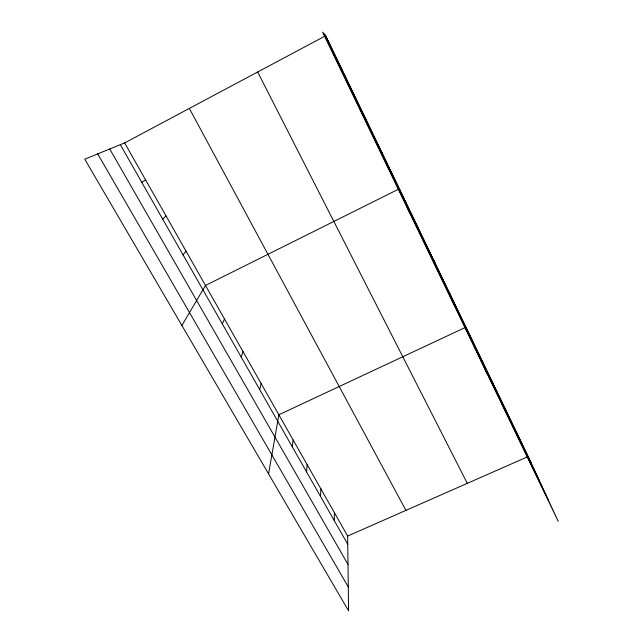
<?xml version="1.0" encoding="UTF-8"?>
<svg xmlns="http://www.w3.org/2000/svg" width="643" height="643" viewBox="0 0 643 643"><rect width="100%" height="100%" fill="white"/><g stroke="black" fill="none" stroke-linecap="round" stroke-linejoin="round"><path stroke-width="0.96" d="M334.272 520.605L334.392 512.68M320.536 496.468L320.897 488.881M306.534 471.874L307.145 464.64M292.268 446.797L293.128 439.941M268.557 473.851L278.853 414.767L465.926 327.183L487.121 373.696M259.692 389.562L261.154 383.574M241.229 357.114L243.038 351.641M222.309 323.871L224.487 318.944M181.897 325.487L205.495 285.452L399.343 188.793L409.76 213.074M183.054 254.885L186.02 251.132M162.679 219.086L166.071 215.96M141.781 182.363L145.615 179.903M124.638 142.923L347.646 536.045L348.578 610.85L84.755 159.191L124.638 142.923L325.696 35.735L528.168 456.546L558.245 521.377L322.625 32.15L325.696 35.735M347.646 536.045L528.168 456.546M97.696 153.91L348.281 586.971M109.736 149.007L348 564.425M120.337 144.683L347.75 544.291M189.339 108.434L405.942 510.373M257.682 72L467.308 483.343M324.554 34.4L539.541 481.06M323.63 33.323L548.608 500.608M325.366 35.349L531.472 463.659M516.192 431.654L519.319 438.397M503.991 406.288L506.917 412.637M491.549 380.431L494.282 386.371M478.866 354.068L481.39 359.582M449.883 293.843L451.925 298.352M433.454 259.684L435.198 263.598M416.608 224.68L418.054 227.968M381.637 151.997L382.424 153.926M363.472 114.245L363.906 115.443M344.825 75.504L344.889 75.93"/></g></svg>
